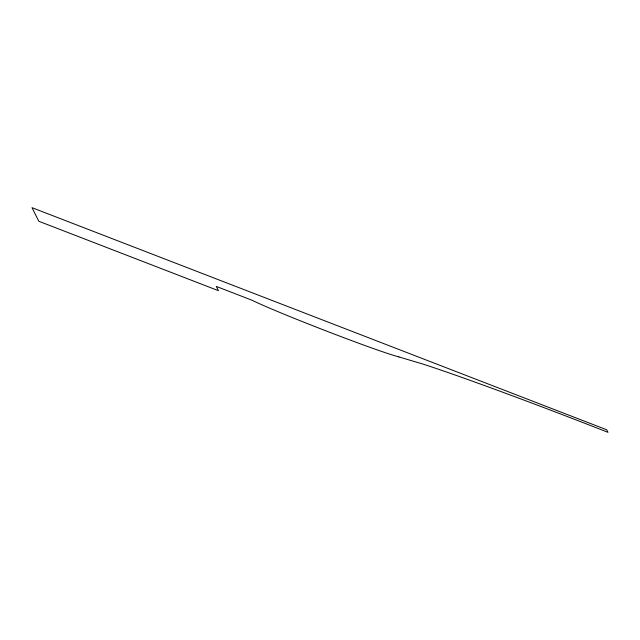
<?xml version="1.0" encoding="UTF-8"?>
<svg xmlns="http://www.w3.org/2000/svg" width="640" height="640" viewBox="0 0 640 640"><rect width="100%" height="100%" fill="white"/><g stroke="black" fill="none" stroke-linecap="round" stroke-linejoin="round"><path stroke-width="0.96" d="M398.896 356.928L396.816 356.312A81.688 2.712 21.2 0 1 324.664 330.36A81.688 2.712 21.2 0 1 252.224 300.312L216.304 286.432L218.44 290.688L38.84 221.272L32 207.664L606.72 429.784L608 432.336A202.944 6.728 21.2 0 0 422.68 363.992L398.896 356.928"/></g></svg>
